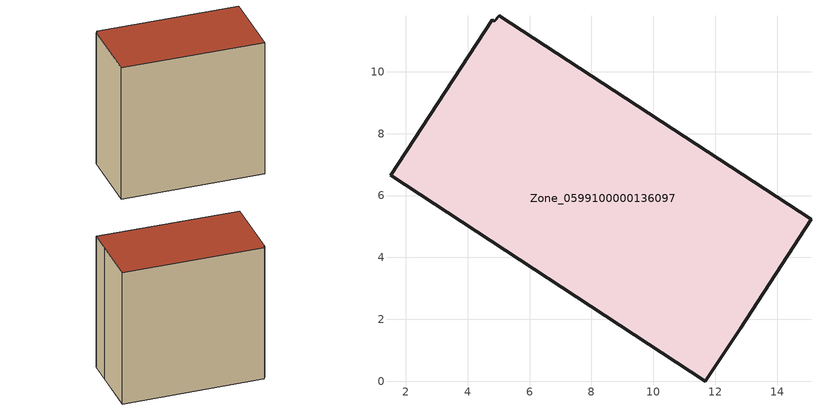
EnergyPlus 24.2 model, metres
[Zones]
Zone_0599100000136097
 floor ground (C_G): 4.79,11.68 4.86,11.64 5.03,11.81 15.1,5.24 12.81,1.7 11.68,0 1.51,6.66 z0
 wall outside (C_F): 12.81,1.7 15.1,5.24 5.03,11.81 4.86,11.64 4.79,11.68 1.51,6.66 11.68,0 12.81,1.7 z0:12.05
 roof outside (C_R): 4.86,11.64 4.79,11.68 1.51,6.66 11.68,0 12.81,1.7 15.1,5.24 5.03,11.81 z12.05
[BUILDING]
Pand.0599100000136097: North Axis=0; Terrain=City; Loads Convergence Tolerance Value=0.04; Temperature Convergence Tolerance Value=0.4; Solar Distribution=FullExterior; Maximum Number of Warmup Days=25; Minimum Number of Warmup Days=1
[Site:Location]
Rotterdam.The.Hague.AP_ZH_NLD Design_Conditions: Latitude=51.96; Longitude=4.45; Time Zone=1; Elevation=-4.5
[SITE:GROUNDTEMPERATURE:BUILDINGSURFACE]
18, 18, 18, 18, 18, 18, 18, 18, 18, 18, 18, 18
[MATERIAL] Thermal Absorptance=0.9; Solar Absorptance=0.7; Visible Absorptance=0.7
Name | Roughness | Thickness | Conductivity | Density | Specific Heat
G.TI.1946 | MediumSmooth | 0.15 | 1 | 540 | 1210
F.TI.1946 | Rough | 0.3 | 0.857143 | 1920 | 840
R.TI.1946 | MediumRough | 0.2 | 0.1 | 1500 | 1000
[CONSTRUCTION]
C_G: G.TI.1946
C_F: F.TI.1946
C_R: R.TI.1946
[ZONE]
Zone_0599100000136097: Type=1; Multiplier=1; Ceiling Height=Autocalculate; Volume=Autocalculate; Floor Area=autocalculate; Part of Total Floor Area=Yes
[ZONEINFILTRATION:DESIGNFLOWRATE]
Infil_Zone_0599100000136097: Zone or ZoneList or Space or SpaceList=Zone_0599100000136097; Schedule=AlwaysOn; Design Flow Rate Calculation Method=Flow/Area; Flow Rate per Floor Area=0.003; Constant Term Coefficient=1; Temperature Term Coefficient=0; Velocity Term Coefficient=0; Velocity Squared Term Coefficient=0
[HVACTEMPLATE:ZONE:IDEALLOADSAIRSYSTEM]
Zone_0599100000136097: Maximum Heating Supply Air Temperature=50; Minimum Cooling Supply Air Temperature=13; Maximum Heating Supply Air Humidity Ratio=0.0156; Minimum Cooling Supply Air Humidity Ratio=0.0077; Heating Limit=NoLimit; Cooling Limit=NoLimit; Dehumidification Control Type=ConstantSensibleHeatRatio; Cooling Sensible Heat Ratio=0.7; Dehumidification Setpoint=60; Humidification Control Type=None; Humidification Setpoint=30; Outdoor Air Method=None; Outdoor Air Flow Rate per Person=0.00944; Outdoor Air Flow Rate per Zone Floor Area=0; Outdoor Air Flow Rate per Zone=0; Demand Controlled Ventilation Type=None; Outdoor Air Economizer Type=NoEconomizer; Heat Recovery Type=None; Sensible Heat Recovery Effectiveness=0.7; Latent Heat Recovery Effectiveness=0.65
[ZONECONTROL:THERMOSTAT]
ThermostatControl_Zone_0599100000136097: Zone or ZoneList=Zone_0599100000136097; Control Type Schedule=DualSetpointControlType; Control 1=Thermostat_Zone_0599100000136097; Temperature Difference Between Cutout And Setpoint=0
[THERMOSTATSETPOINT:DUALSETPOINT]
Thermostat_Zone_0599100000136097: Heating Setpoint Temperature Schedule=HeatingSetpoint_Zone_0599100000136097; Cooling Setpoint Temperature Schedule=CoolingSetpoint_Zone_0599100000136097
[SCHEDULE:COMPACT]
HeatingSetpoint_Zone_0599100000136097: Through: 12/31, For: AllDays, Until: 24:00, 21
CoolingSetpoint_Zone_0599100000136097: Through: 12/31, For: AllDays, Until: 24:00, 24
DualSetpointControlType: Through: 12/31, For: AllDays, Until: 24:00, 4
AlwaysOn: Through: 12/31, For: AllDays, Until: 24:00, 1
